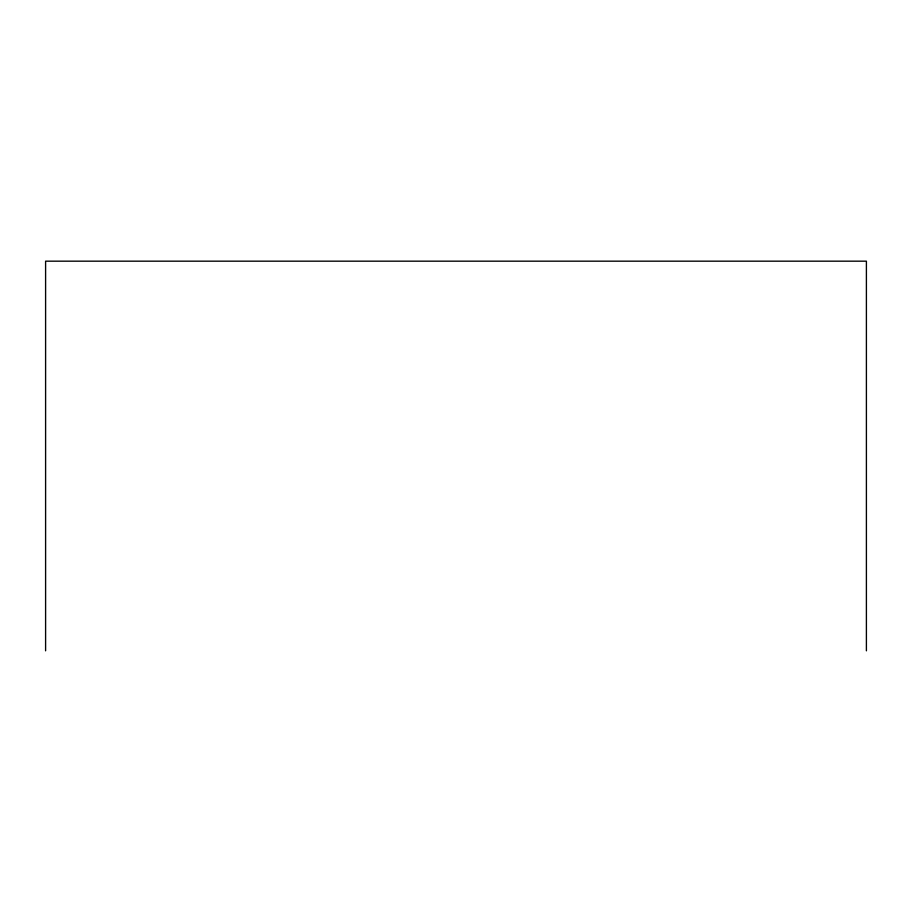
<?xml version="1.0" encoding="UTF-8"?>
<svg xmlns="http://www.w3.org/2000/svg" width="912" height="912" viewBox="0 0 912 912"><rect width="100%" height="100%" fill="white"/><g stroke="black" fill="none" stroke-linecap="round" stroke-linejoin="round"><path stroke-width="1.37" d="M866.4 650.826L866.4 261.174L45.6 261.174L45.6 650.826"/></g></svg>
